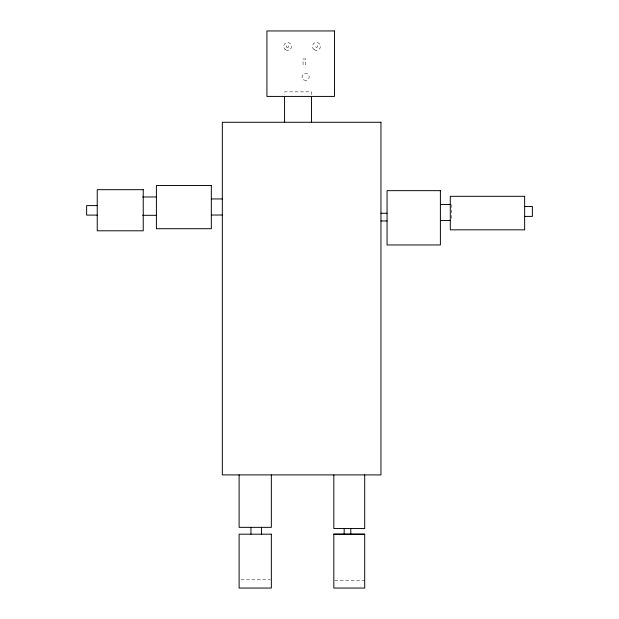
<?xml version="1.0" encoding="UTF-8"?>
<svg xmlns="http://www.w3.org/2000/svg" width="619" height="619" viewBox="0 0 619 619"><rect width="100%" height="100%" fill="white"/><g stroke="black" fill="none" stroke-linecap="round" stroke-linejoin="round"><path stroke-width="0.46" stroke-dasharray="3.1 2.32" d="M241.008 579.794L270.395 579.794M334.794 580.475L364.699 580.475M451.383 204.51L451.383 220.55M311.527 94.699L311.527 91.844L284.57 91.844L284.57 94.699M305.771 58.96L303.062 58.96L303.062 64.662L305.771 64.662L305.771 58.96M314.173 49.698A3.969 3.969 0 0 0 320.379 46.735A3.969 3.969 0 0 0 314.707 42.843A3.969 3.969 0 0 0 314.173 49.698M285.653 49.822A3.923 3.923 0 0 0 291.534 46.425A3.923 3.923 0 0 0 285.653 43.028A3.923 3.923 0 0 0 285.653 49.822M303.867 79.921A3.544 3.544 0 0 0 309.183 76.849A3.544 3.544 0 0 0 303.867 73.777A3.544 3.544 0 0 0 303.867 79.921M286.79 47.176A1.13 1.13 0 0 0 288.678 46.634A1.13 1.13 0 0 0 287.262 45.28A1.13 1.13 0 0 0 286.79 47.176M316.007 47.098A0.928 0.928 0 0 0 317.562 46.68A0.928 0.928 0 0 0 316.425 45.543A0.928 0.928 0 0 0 316.007 47.098"/><path stroke-width="0.93" d="M142.625 196.974L156.406 196.974M211.327 198.947L222.329 198.947M440.395 204.51L450.47 204.51M97.237 205.601L86.629 205.601L86.629 215.103L97.237 215.103M524.649 206.467L532.371 206.467L532.371 216.402L524.649 216.402M380.956 213.253L387.068 213.253M211.327 215.033L222.329 215.033M142.625 215.296L156.406 215.296M440.395 220.55L450.47 220.55M380.956 220.975L387.068 220.975M333.827 534.182L364.699 534.182L364.699 588.05L333.827 588.05L333.827 534.182L364.699 534.228M364.699 474.905L364.699 528.525L333.827 528.525L333.827 474.905M350.795 528.525L350.795 534.182M344.164 528.525L344.164 534.182M311.527 96.603L311.527 122.268M284.57 96.603L284.57 122.268M271.346 474.905L271.346 527.349L239.112 527.349L239.112 474.905M261.442 527.349L261.442 534.182M250.958 527.349L250.958 534.182M334.477 30.95L266.921 30.95L266.921 96.417L334.477 96.417L334.477 30.95M380.956 122.268L222.329 122.268L222.329 474.905L380.956 474.905L380.956 122.268M211.327 185.545L156.406 185.545L156.406 228.713L211.327 228.713L211.327 185.545M143.237 189.685L97.237 189.685L97.237 230.794L143.237 230.794L143.237 189.685M440.395 190.652L387.068 190.652L387.068 244.962L440.395 244.962L440.395 190.652M524.649 196.316L450.292 196.316L450.292 229.827L524.649 229.827L524.649 196.316M271.346 534.182L239.112 534.182L239.112 588.05L271.346 588.05L271.346 534.182"/></g></svg>
